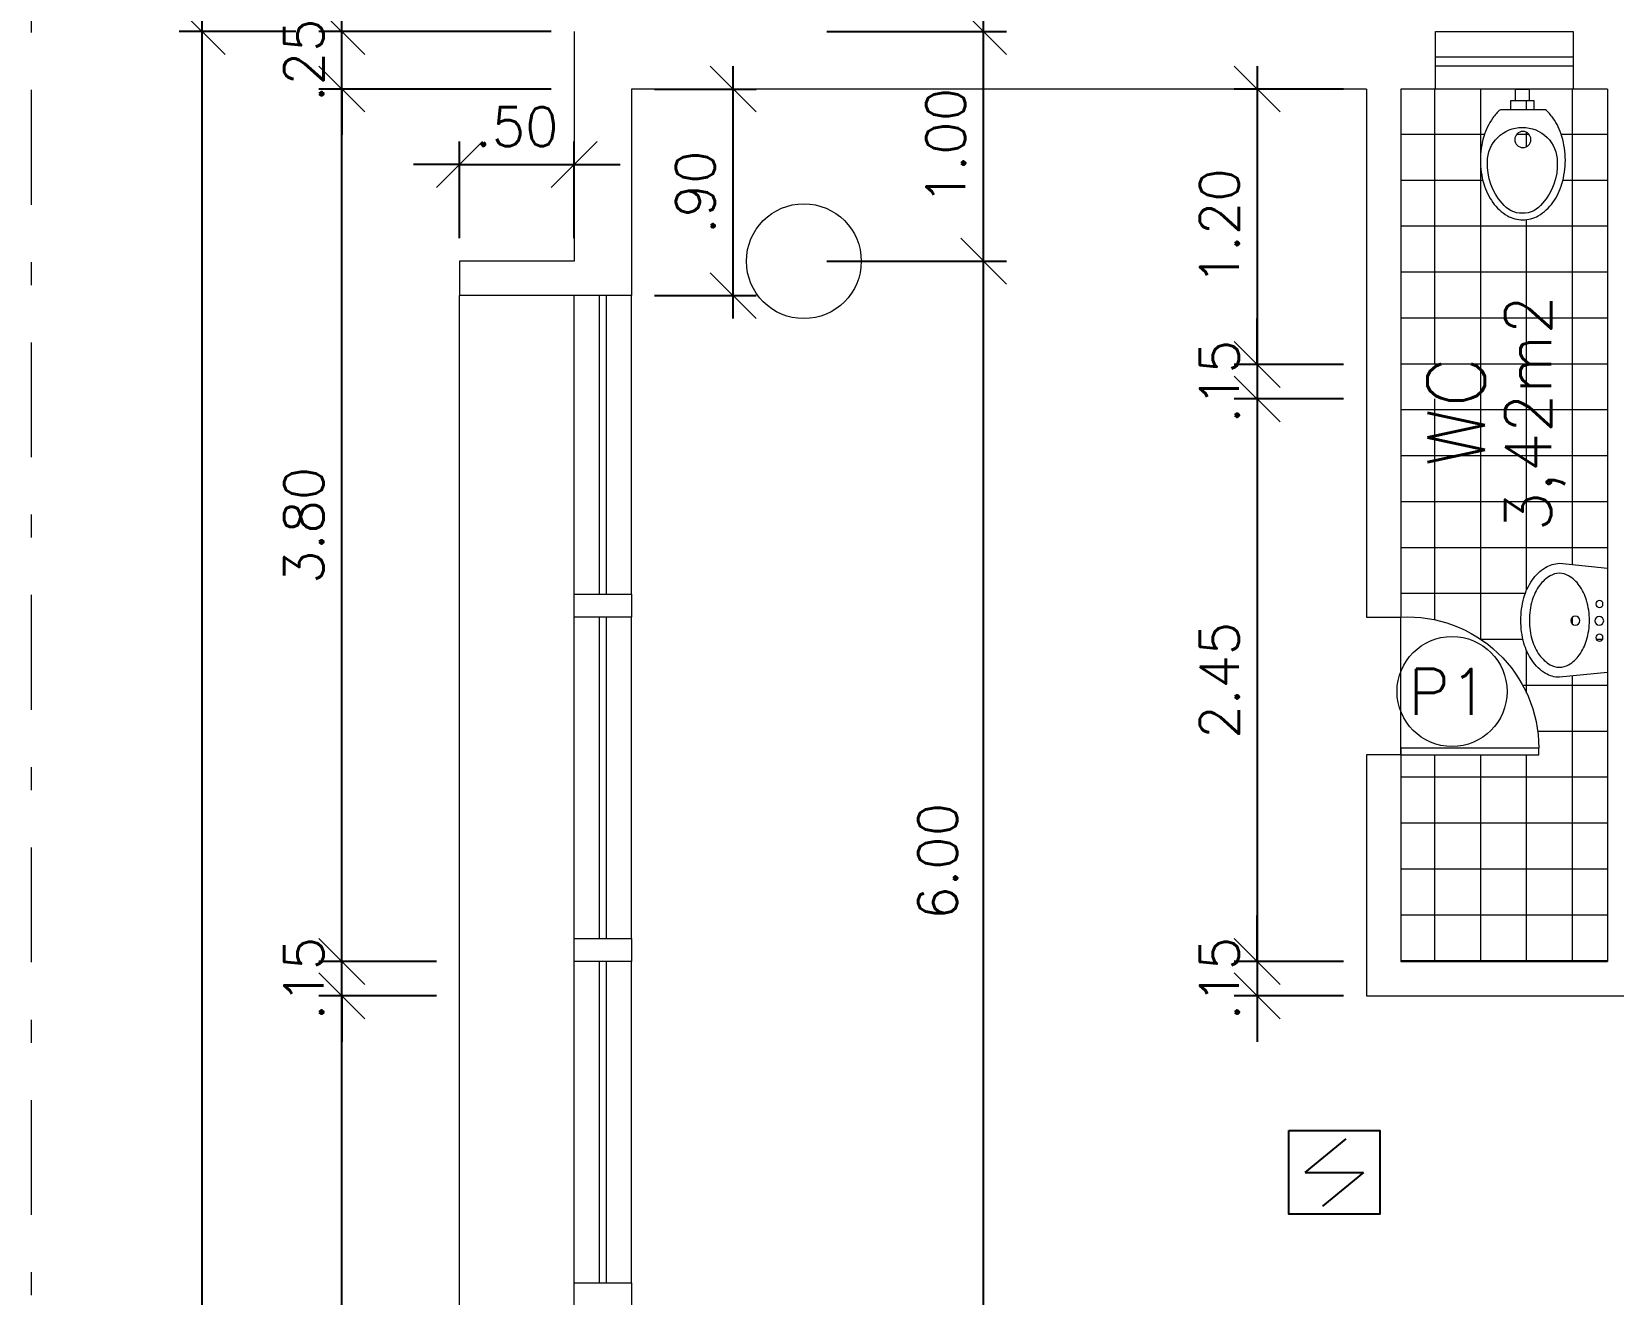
# Model space of a CAD drawing. Header units: millimetres. Extents: x 521 to 1055, y 261 to 520.
# Drawn here: x 528.7 to 535.59, y 331.46 to 336.96 of the extents above; entities that cross this region are included whole.
import ezdxf
from ezdxf.enums import TextEntityAlignment as Align

# ---------------------------------------------------------------- set-up
doc = ezdxf.new("R2010")
doc.units = ezdxf.units.MM
doc.linetypes.add('CONTINU', pattern=[0])
doc.linetypes.add('DASHDOTX2', pattern=[2, 1, -0.5, 0, -0.5])
doc.layers.add('0.1', color=8, linetype='Continuous', lineweight=13)
doc.layers.add('ppci', color=8, linetype='Continuous')
doc.styles.add('ROMANS', font='romans')
doc.styles.get("Standard").update_dxf_attribs({"font": 'romans.shx'})
doc.dimstyles.new('Fares Eng - 50', dxfattribs={"dimscale": 2, "dimtxt": 0.085, "dimasz": 0.1, "dimexe": 0.05, "dimexo": 0.05, "dimgap": 0.04, "dimtad": 1, "dimzin": 4, "dimdsep": 46, "dimtxsty": 'ROMANS', "dimblk1": 'OBLIQUE', "dimblk2": 'OBLIQUE', "dimsah": 1, "dimcen": 0.05, "dimdle": 0.05, "dimclrd": 8, "dimclre": 8, "dimclrt": 8, "dimaunit": 1, "dimadec": 0, "dimazin": 0, "dimtfac": 1, "dimtix": 1, "dimtmove": 2, "dimatfit": 0, "dimldrblk": 'OPEN90', "dimfxl": 1, "dimtolj": 1, "dimtzin": 0, "dimarcsym": 0})

# ---------------------------------------------------------------- blocks, each defined once
blk = doc.blocks.new('_OBLIQUE')
at = {"color": 0, "linetype": 'ByBlock'}
blk.add_line((-0.5, -0.5), (0.5, 0.5), dxfattribs=at)
blk = doc.blocks.new('*D1680')
at = {"layer": '0.1', "color": 8, "linetype": 'CONTINU', "lineweight": -2, "transparency": 16777216}
for p, q in [((530.5640388595018, 336.0644788319044), (530.5640388595018, 336.4858052801987)), ((531.0640388595018, 336.0644788319044), (531.0640388595018, 336.4858052801987)), ((530.5640388595018, 336.3858052801987), (530.3640388595018, 336.3858052801987)), ((530.5640388595018, 336.3858052801987), (531.0640388595018, 336.3858052801987)), ((531.0640388595018, 336.3858052801987), (531.2640388595019, 336.3858052801987))]:
    blk.add_line(p, q, dxfattribs=at)
at = {"layer": 'DEFPOINTS', "color": 0, "linetype": 'CONTINU', "lineweight": -2, "transparency": 16777216}
for p in [(531.0640388595018, 336.3858052801987), (530.5640388595018, 335.9644788319043), (531.0640388595018, 335.9644788319043)]:
    blk.add_point(p, dxfattribs=at)
at = {"layer": '0.1', "color": 8, "linetype": 'CONTINU', "lineweight": -2, "transparency": 16777216, "xscale": 0.2, "yscale": 0.2, "zscale": 0.2}
blk.add_blockref('_OBLIQUE', (530.5640388595018, 336.3858052801987), dxfattribs=at)
at = {"layer": '0.1', "color": 8, "linetype": 'CONTINU', "lineweight": -2, "transparency": 16777216, "xscale": 0.2, "yscale": 0.2, "zscale": 0.2, "rotation": 180}
blk.add_blockref('_OBLIQUE', (531.0640388595018, 336.3858052801987), dxfattribs=at)
at = {"layer": '0.1', "color": 8, "linetype": 'CONTINU', "transparency": 16777216, "insert": (530.8140388595018, 336.5508052801987), "char_height": 0.17, "attachment_point": 5, "style": 'ROMANS'}
blk.add_mtext('\\A1;.50', dxfattribs=at)
blk = doc.blocks.new('_Open90')
at = {"color": 0, "linetype": 'ByBlock', "lineweight": -2}
for p, q in [((-0.5, 0.5), (0, 0)), ((0, 0), (-1, 0)), ((0, 0), (-0.5, -0.5))]:
    blk.add_line(p, q, dxfattribs=at)
blk = doc.blocks.new('*D1541')
at = {"layer": '0.1', "color": 8, "linetype": 'CONTINU', "lineweight": -2, "transparency": 16777216}
for p, q in [((530.0516837792848, 332.9144788319043), (530.0516837792848, 333.1144788319043)), ((530.4640388595019, 332.9144788319043), (529.9516837792847, 332.9144788319043)), ((530.0516837792848, 332.7644788319043), (530.0516837792848, 332.9144788319043)), ((530.4640388595019, 332.7644788319043), (529.9516837792847, 332.7644788319043)), ((530.0516837792848, 332.7644788319043), (530.0516837792848, 332.5644788319043))]:
    blk.add_line(p, q, dxfattribs=at)
at = {"layer": 'DEFPOINTS', "color": 0, "linetype": 'CONTINU', "lineweight": -2, "transparency": 16777216}
for p in [(530.0516837792848, 332.9144788319043), (530.5640388595019, 332.9144788319043), (530.5640388595019, 332.7644788319043)]:
    blk.add_point(p, dxfattribs=at)
at = {"layer": '0.1', "color": 8, "linetype": 'CONTINU', "lineweight": -2, "transparency": 16777216, "xscale": 0.2, "yscale": 0.2, "zscale": 0.2}
for p, rotation in [((530.0516837792848, 332.9144788319043), 270), ((530.0516837792848, 332.7644788319043), 90)]:
    blk.add_blockref('_OBLIQUE', p, dxfattribs=dict(at, rotation=rotation))
at = {"layer": '0.1', "color": 8, "linetype": 'CONTINU', "transparency": 16777216, "insert": (529.8866837792847, 332.8394788319044), "char_height": 0.17, "attachment_point": 5, "rotation": 90, "style": 'ROMANS'}
blk.add_mtext('\\A1;.15', dxfattribs=at)
blk = doc.blocks.new('*D1542')
at = {"layer": '0.1', "color": 8, "linetype": 'CONTINU', "lineweight": -2, "transparency": 16777216}
for p, q in [((530.0516837792848, 332.8144788319044), (530.0516837792848, 336.8144788319044)), ((530.4640388595019, 336.7144788319043), (529.9516837792847, 336.7144788319043)), ((530.4640388595019, 332.9144788319044), (529.9516837792847, 332.9144788319044))]:
    blk.add_line(p, q, dxfattribs=at)
at = {"layer": 'DEFPOINTS', "color": 0, "linetype": 'CONTINU', "lineweight": -2, "transparency": 16777216}
for p in [(530.0516837792848, 336.7144788319043), (530.5640388595019, 336.7144788319043), (530.5640388595019, 332.9144788319044)]:
    blk.add_point(p, dxfattribs=at)
at = {"layer": '0.1', "color": 8, "linetype": 'CONTINU', "lineweight": -2, "transparency": 16777216, "xscale": 0.2, "yscale": 0.2, "zscale": 0.2}
for p, rotation in [((530.0516837792848, 336.7144788319043), 90), ((530.0516837792848, 332.9144788319044), 270)]:
    blk.add_blockref('_OBLIQUE', p, dxfattribs=dict(at, rotation=rotation))
at = {"layer": '0.1', "color": 8, "linetype": 'CONTINU', "transparency": 16777216, "insert": (529.8866837792847, 334.8144788319044), "char_height": 0.17, "attachment_point": 5, "rotation": 90, "style": 'ROMANS'}
blk.add_mtext('\\A1;3.80', dxfattribs=at)
blk = doc.blocks.new('*D1543')
at = {"layer": '0.1', "color": 8, "linetype": 'CONTINU', "lineweight": -2, "transparency": 16777216}
for p, q in [((530.0516837792848, 336.9644788319043), (530.0516837792848, 337.1644788319043)), ((530.9640388595018, 336.9644788319043), (529.9516837792847, 336.9644788319043)), ((530.0516837792848, 336.7144788319043), (530.0516837792848, 336.9644788319043)), ((530.9640388595018, 336.7144788319043), (529.9516837792847, 336.7144788319043)), ((530.0516837792848, 336.7144788319043), (530.0516837792848, 336.5144788319043))]:
    blk.add_line(p, q, dxfattribs=at)
at = {"layer": 'DEFPOINTS', "color": 0, "linetype": 'CONTINU', "lineweight": -2, "transparency": 16777216}
for p in [(530.0516837792848, 336.9644788319043), (531.0640388595018, 336.9644788319043), (531.0640388595018, 336.7144788319043)]:
    blk.add_point(p, dxfattribs=at)
at = {"layer": '0.1', "color": 8, "linetype": 'CONTINU', "lineweight": -2, "transparency": 16777216, "xscale": 0.2, "yscale": 0.2, "zscale": 0.2}
for p, rotation in [((530.0516837792848, 336.9644788319043), 270), ((530.0516837792848, 336.7144788319043), 90)]:
    blk.add_blockref('_OBLIQUE', p, dxfattribs=dict(at, rotation=rotation))
at = {"layer": '0.1', "color": 8, "linetype": 'CONTINU', "transparency": 16777216, "insert": (529.8866837792847, 336.8394788319044), "char_height": 0.17, "attachment_point": 5, "rotation": 90, "style": 'ROMANS'}
blk.add_mtext('\\A1;.25', dxfattribs=at)
blk = doc.blocks.new('*D1544')
at = {"layer": '0.1', "color": 8, "linetype": 'CONTINU', "lineweight": -2, "transparency": 16777216}
for p, q in [((529.443981681076, 286.8644788319042), (529.443981681076, 337.0644788319044)), ((529.8516837792846, 336.9644788319043), (529.343981681076, 336.9644788319043)), ((529.8516837792847, 286.9644788319042), (529.343981681076, 286.9644788319042))]:
    blk.add_line(p, q, dxfattribs=at)
at = {"layer": 'DEFPOINTS', "color": 0, "linetype": 'CONTINU', "lineweight": -2, "transparency": 16777216}
for p in [(529.443981681076, 336.9644788319043), (529.9516837792846, 336.9644788319043), (529.9516837792847, 286.9644788319042)]:
    blk.add_point(p, dxfattribs=at)
at = {"layer": '0.1', "color": 8, "linetype": 'CONTINU', "lineweight": -2, "transparency": 16777216, "xscale": 0.2, "yscale": 0.2, "zscale": 0.2}
for p, rotation in [((529.443981681076, 336.9644788319043), 90), ((529.443981681076, 286.9644788319042), 270)]:
    blk.add_blockref('_OBLIQUE', p, dxfattribs=dict(at, rotation=rotation))
at = {"layer": '0.1', "color": 8, "linetype": 'CONTINU', "transparency": 16777216, "insert": (529.278981681076, 311.9644788319043), "char_height": 0.17, "attachment_point": 5, "rotation": 90, "style": 'ROMANS'}
blk.add_mtext('\\A1;50.00', dxfattribs=at)
blk = doc.blocks.new('*D1683')
at = {"layer": '0.1', "color": 8, "linetype": 'CONTINU', "lineweight": -2, "transparency": 16777216}
for p, q in [((532.8469208624215, 335.8644788319044), (532.8469208624215, 337.0644788319044)), ((532.1640388595018, 336.9644788319043), (532.9469208624215, 336.9644788319043)), ((532.1640388595018, 335.9644788319044), (532.9469208624215, 335.9644788319044))]:
    blk.add_line(p, q, dxfattribs=at)
at = {"layer": 'DEFPOINTS', "color": 0, "linetype": 'CONTINU', "lineweight": -2, "transparency": 16777216}
for p in [(532.0640388595018, 336.9644788319043), (532.8469208624215, 336.9644788319043), (532.0640388595018, 335.9644788319044)]:
    blk.add_point(p, dxfattribs=at)
at = {"layer": '0.1', "color": 8, "linetype": 'CONTINU', "lineweight": -2, "transparency": 16777216, "xscale": 0.2, "yscale": 0.2, "zscale": 0.2}
for p, rotation in [((532.8469208624215, 336.9644788319043), 90), ((532.8469208624215, 335.9644788319044), 270)]:
    blk.add_blockref('_OBLIQUE', p, dxfattribs=dict(at, rotation=rotation))
at = {"layer": '0.1', "color": 8, "linetype": 'CONTINU', "transparency": 16777216, "insert": (532.6819208624214, 336.4644788319044), "char_height": 0.17, "attachment_point": 5, "rotation": 90, "style": 'ROMANS'}
blk.add_mtext('\\A1;1.00', dxfattribs=at)
blk = doc.blocks.new('*D1545')
at = {"layer": '0.1', "color": 8, "linetype": 'CONTINU', "lineweight": -2, "transparency": 16777216}
for p, q in [((534.0385249473638, 336.8144788319042), (534.0385249473638, 335.4144788319043)), ((534.4140388595019, 336.7144788319042), (533.9385249473638, 336.7144788319042)), ((534.4140388595019, 335.5144788319043), (533.9385249473638, 335.5144788319043))]:
    blk.add_line(p, q, dxfattribs=at)
at = {"layer": 'DEFPOINTS', "color": 0, "linetype": 'CONTINU', "lineweight": -2, "transparency": 16777216}
for p in [(534.514038859502, 336.7144788319042), (534.0385249473638, 335.5144788319043), (534.514038859502, 335.5144788319043)]:
    blk.add_point(p, dxfattribs=at)
at = {"layer": '0.1', "color": 8, "linetype": 'CONTINU', "lineweight": -2, "transparency": 16777216, "xscale": 0.2, "yscale": 0.2, "zscale": 0.2}
for p, rotation in [((534.0385249473638, 336.7144788319042), 90), ((534.0385249473638, 335.5144788319043), 270)]:
    blk.add_blockref('_OBLIQUE', p, dxfattribs=dict(at, rotation=rotation))
at = {"layer": '0.1', "color": 8, "linetype": 'CONTINU', "transparency": 16777216, "insert": (533.8735249473638, 336.1144788319044), "char_height": 0.17, "attachment_point": 5, "rotation": 90, "style": 'ROMANS'}
blk.add_mtext('\\A1;1.20', dxfattribs=at)
blk = doc.blocks.new('*D1546')
at = {"layer": '0.1', "color": 8, "linetype": 'CONTINU', "lineweight": -2, "transparency": 16777216}
for p, q in [((534.0385249473638, 335.5144788319043), (534.0385249473638, 335.7144788319043)), ((534.4140388595019, 335.5144788319043), (533.9385249473638, 335.5144788319043)), ((534.0385249473638, 335.5144788319043), (534.0385249473638, 335.3644788319043)), ((534.4140388595019, 335.3644788319043), (533.9385249473638, 335.3644788319043)), ((534.0385249473638, 335.3644788319043), (534.0385249473638, 335.1644788319043))]:
    blk.add_line(p, q, dxfattribs=at)
at = {"layer": 'DEFPOINTS', "color": 0, "linetype": 'CONTINU', "lineweight": -2, "transparency": 16777216}
for p in [(534.514038859502, 335.5144788319043), (534.0385249473638, 335.3644788319043), (534.514038859502, 335.3644788319043)]:
    blk.add_point(p, dxfattribs=at)
at = {"layer": '0.1', "color": 8, "linetype": 'CONTINU', "lineweight": -2, "transparency": 16777216, "xscale": 0.2, "yscale": 0.2, "zscale": 0.2}
for p, rotation in [((534.0385249473638, 335.5144788319043), 270), ((534.0385249473638, 335.3644788319043), 90)]:
    blk.add_blockref('_OBLIQUE', p, dxfattribs=dict(at, rotation=rotation))
at = {"layer": '0.1', "color": 8, "linetype": 'CONTINU', "transparency": 16777216, "insert": (533.8735249473638, 335.4394788319044), "char_height": 0.17, "attachment_point": 5, "rotation": 90, "style": 'ROMANS'}
blk.add_mtext('\\A1;.15', dxfattribs=at)
blk = doc.blocks.new('*D1547')
at = {"layer": '0.1', "color": 8, "linetype": 'CONTINU', "lineweight": -2, "transparency": 16777216}
for p, q in [((534.0385249473638, 335.4644788319043), (534.0385249473638, 332.8144788319042)), ((534.4140388595019, 335.3644788319043), (533.9385249473638, 335.3644788319043)), ((534.4140388595019, 332.9144788319042), (533.9385249473638, 332.9144788319042))]:
    blk.add_line(p, q, dxfattribs=at)
at = {"layer": 'DEFPOINTS', "color": 0, "linetype": 'CONTINU', "lineweight": -2, "transparency": 16777216}
for p in [(534.514038859502, 335.3644788319043), (534.0385249473638, 332.9144788319042), (534.514038859502, 332.9144788319042)]:
    blk.add_point(p, dxfattribs=at)
at = {"layer": '0.1', "color": 8, "linetype": 'CONTINU', "lineweight": -2, "transparency": 16777216, "xscale": 0.2, "yscale": 0.2, "zscale": 0.2}
for p, rotation in [((534.0385249473638, 335.3644788319043), 90), ((534.0385249473638, 332.9144788319042), 270)]:
    blk.add_blockref('_OBLIQUE', p, dxfattribs=dict(at, rotation=rotation))
at = {"layer": '0.1', "color": 8, "linetype": 'CONTINU', "transparency": 16777216, "insert": (533.8735249473638, 334.1394788319043), "char_height": 0.17, "attachment_point": 5, "rotation": 90, "style": 'ROMANS'}
blk.add_mtext('\\A1;2.45', dxfattribs=at)
blk = doc.blocks.new('*D1689')
at = {"layer": '0.1', "color": 8, "linetype": 'CONTINU', "lineweight": -2, "transparency": 16777216}
for p, q in [((531.7559326074136, 335.7144788319043), (531.7559326074136, 336.8144788319044)), ((531.4140388595018, 336.7144788319043), (531.8559326074136, 336.7144788319043)), ((531.4140388595017, 335.8144788319043), (531.8559326074136, 335.8144788319043))]:
    blk.add_line(p, q, dxfattribs=at)
at = {"layer": 'DEFPOINTS', "color": 0, "linetype": 'CONTINU', "lineweight": -2, "transparency": 16777216}
for p in [(531.3140388595018, 336.7144788319043), (531.7559326074136, 336.7144788319043), (531.3140388595017, 335.8144788319043)]:
    blk.add_point(p, dxfattribs=at)
at = {"layer": '0.1', "color": 8, "linetype": 'CONTINU', "lineweight": -2, "transparency": 16777216, "xscale": 0.2, "yscale": 0.2, "zscale": 0.2}
for p, rotation in [((531.7559326074136, 336.7144788319043), 90), ((531.7559326074136, 335.8144788319043), 270)]:
    blk.add_blockref('_OBLIQUE', p, dxfattribs=dict(at, rotation=rotation))
at = {"layer": '0.1', "color": 8, "linetype": 'CONTINU', "transparency": 16777216, "insert": (531.5909326074135, 336.2644788319043), "char_height": 0.17, "attachment_point": 5, "rotation": 90, "style": 'ROMANS'}
blk.add_mtext('\\A1;.90', dxfattribs=at)
blk = doc.blocks.new('*D1571')
at = {"layer": '0.1', "color": 8, "linetype": 'CONTINU', "lineweight": -2, "transparency": 16777216}
for p, q in [((532.8469208624215, 329.8644788319044), (532.8469208624215, 336.0644788319044)), ((532.1640388595018, 335.9644788319044), (532.9469208624215, 335.9644788319044)), ((532.1640388595018, 329.9644788319044), (532.9469208624215, 329.9644788319044))]:
    blk.add_line(p, q, dxfattribs=at)
at = {"layer": 'DEFPOINTS', "color": 0, "linetype": 'CONTINU', "lineweight": -2, "transparency": 16777216}
for p in [(532.0640388595018, 335.9644788319044), (532.8469208624215, 335.9644788319044), (532.0640388595018, 329.9644788319044)]:
    blk.add_point(p, dxfattribs=at)
at = {"layer": '0.1', "color": 8, "linetype": 'CONTINU', "lineweight": -2, "transparency": 16777216, "xscale": 0.2, "yscale": 0.2, "zscale": 0.2}
for p, rotation in [((532.8469208624215, 335.9644788319044), 90), ((532.8469208624215, 329.9644788319044), 270)]:
    blk.add_blockref('_OBLIQUE', p, dxfattribs=dict(at, rotation=rotation))
at = {"layer": '0.1', "color": 8, "linetype": 'CONTINU', "transparency": 16777216, "insert": (532.6469208624213, 333.3501935865147), "char_height": 0.17, "attachment_point": 5, "rotation": 90, "style": 'ROMANS'}
blk.add_mtext('\\A1;6.00', dxfattribs=at)
blk = doc.blocks.new('Cuba-emp')
blk.add_lwpolyline([(0.2100034834991149, 0.2482008336621746), (-7.105427357601002e-15, 0.227407372452717), (7.105427357601002e-15, -0.227407372452717), (0.2100034834991291, -0.2482008336621604, 0.1378156270121392), (0.2705880087187396, -0.2311785380375015, 0.1070411790707005), (0.3288221515426883, -0.1757097620058969, 0.0807505460992588), (0.3644727820534435, -0.09904874869174485, 0.06864280771685904), (0.3780384553094791, -0.0007008336622078559, 0.06864280771690003), (0.3644727820534364, 0.09764708136732558, 0.08075054609930853), (0.3288221515426741, 0.1743080946814768, 0.10704117907071), (0.2705880087187253, 0.2297768707130761, 0.1157522192348251), (0.2100034834991149, 0.2482008336621746)], format="xyb")
blk.add_lwpolyline([(0.2100034834991149, 0.2045185337481215, -0.1318273881114975), (0.2501415417997279, 0.1937487812531433, -0.1066332451029667), (0.2967372728202164, 0.1514795764228545, -0.08348179435471227), (0.328253700616866, 0.08706086194230345, -0.0722322283218027), (0.3408968663839005, 1.243449787580175e-14, -0.07223222832186973), (0.3282537006168731, -0.08706086194227858, -0.08348179435460365), (0.2967372728202307, -0.1514795764226058, -0.106633245102999), (0.2501415417997421, -0.1937487812531256, -0.1318273881114998), (0.2100034834991291, -0.2045185337481072, -0.1318273881114848), (0.1698654251985161, -0.1937487812531282, -0.1066332451030064), (0.1232696941780276, -0.151479576422612, -0.08348179435461947), (0.09175326638137804, -0.08706086194228746, -0.07223222832185378), (0.07911010061422985, 3.552713678800501e-15, -0.07223222832187323), (0.09175326638137093, 0.08706086194229457, -0.08348179435457351), (0.1232696941780134, 0.15147957642262, -0.1066332451030294), (0.1698654251985019, 0.1937487812531398, -0.1318273881114961)], format="xyb", close=True)
for centre, radius in [((0.03578416458526235, 0.0710594457912066), 0.01546869292730512), ((0.03651954001270497, -0.002319139823612204), 0.0193358661591314), ((0.03651954001270497, -0.002319139823612204), 0.0193358661591314), ((0.1402810526510621, -0.001433449959218791), 0.01977531766275002), ((0.03578416458526945, -0.07569772543820363), 0.01546869292730512)]:
    blk.add_circle(centre, radius)
blk = doc.blocks.new('P60')
at = {"color": 252}
blk.add_lwpolyline([(-0.6000000000000227, 0.05960000000008298), (0, 0.05960000000008298), (0, 0.03000000000000114), (-0.6000000000000227, 0.03000000000000114)], close=True, dxfattribs=at)
at = {"color": 8}
blk.add_arc((-0.02886986666674457, 0.05960000000008306), 0.5711301333332781, 87.10253993610587, 180, dxfattribs=at)
blk = doc.blocks.new('Vaso')
for points in [[(0.02999999999997272, -0.04999999999995453), (0.02999999999997272, 0), (-0.02999999999997272, 0), (-0.02999999999997272, -0.04999999999995453)], [(0.04999999999995453, -0.09000000000014552), (0.04999999999995453, -0.04999999999995453), (-0.04999999999995453, -0.04999999999995453), (-0.04999999999995453, -0.09000000000014552)]]:
    blk.add_lwpolyline(points)
for points in [[(0.1828955200001019, -0.3100000000001728, -0.071776), (0.1680402599999979, -0.4129498500001318, -0.083144), (0.128710270000056, -0.4938477600001079, -0.106699), (0.06516211000007388, -0.5518467399999736, -0.132564), (-0.002104480000070907, -0.5700000000001637, -0.132564), (-0.06937106999998832, -0.5518467399999736, -0.106699), (-0.1329192299999704, -0.4938477600001079, -0.083144), (-0.1722492199999124, -0.4129498500001318, -0.071776), (-0.1871044800000163, -0.3100000000001728, -0.071776), (-0.1722492199999124, -0.2070501499999864, -0.083144), (-0.1329192299999704, -0.1261522400000104, -0.060171), (-0.09999999999990905, -0.09000000000014552), (0.09579103999999461, -0.09000000000014552, -0.060171), (0.128710270000056, -0.1261522400000104, -0.083144), (0.1680402599999979, -0.2070501499999864, -0.071776)], [(-0.08763701527800549, -0.4972033683313839, 0.2473999053505774), (0, -0.5413053001348089, 0.2473999053505774), (0.08763701527800549, -0.4972033683313839, 0.1978584598758542), (0.1521044799999345, -0.3175259839795217, 0.4183289460701766), (0, -0.1675407474929216, 0.4183289460701766), (-0.1521044799999345, -0.3175259839795217, 0.1978584598758542)]]:
    blk.add_lwpolyline(points, format="xyb", close=True)
blk.add_circle((-0.002104480000070907, -0.2200259839794398), 0.03525)
blk = doc.blocks.new('ÁREA')
for p in [(4.97462945148186e-05, 0.003761569252461072), (0, 0)]:
    blk.add_attdef('COMPARTIMENTO', text='', height=0.0025).set_placement(p, align=Align.CENTER)
at = {"color": 1}
for p in [(-4.97462945148186e-05, -0.003761569252461072), (-9.94925890296372e-05, -0.007523138504922144)]:
    blk.add_attdef('ÁREA', text='', height=0.002, dxfattribs=at).set_placement(p, align=Align.CENTER)
blk = doc.blocks.new('*D1710')
at = {"layer": '0.1', "color": 8, "linetype": 'CONTINU', "lineweight": -2, "transparency": 16777216}
for p, q in [((534.0385249473638, 332.9144788319042), (534.0385249473638, 333.1144788319042)), ((534.4140388595019, 332.9144788319042), (533.9385249473638, 332.9144788319042)), ((534.0385249473638, 332.9144788319042), (534.0385249473638, 332.7644788319042)), ((534.4140388595019, 332.7644788319042), (533.9385249473638, 332.7644788319042)), ((534.0385249473638, 332.7644788319042), (534.0385249473638, 332.5644788319042))]:
    blk.add_line(p, q, dxfattribs=at)
at = {"layer": 'DEFPOINTS', "color": 0, "linetype": 'CONTINU', "lineweight": -2, "transparency": 16777216}
for p in [(534.514038859502, 332.9144788319042), (534.0385249473638, 332.7644788319042), (534.514038859502, 332.7644788319042)]:
    blk.add_point(p, dxfattribs=at)
at = {"layer": '0.1', "color": 8, "linetype": 'CONTINU', "lineweight": -2, "transparency": 16777216, "xscale": 0.2, "yscale": 0.2, "zscale": 0.2}
for p, rotation in [((534.0385249473638, 332.9144788319042), 270), ((534.0385249473638, 332.7644788319042), 90)]:
    blk.add_blockref('_OBLIQUE', p, dxfattribs=dict(at, rotation=rotation))
at = {"layer": '0.1', "color": 8, "linetype": 'CONTINU', "transparency": 16777216, "insert": (533.8735249473638, 332.8394788319043), "char_height": 0.17, "attachment_point": 5, "rotation": 90, "style": 'ROMANS'}
blk.add_mtext('\\A1;.15', dxfattribs=at)
blk = doc.blocks.new('*D3256')
at = {"layer": '0.1', "color": 8, "linetype": 'CONTINU', "lineweight": -2, "transparency": 16777216}
for p, q in [((530.0516837792848, 296.7644788319044), (530.0516837792848, 332.8644788319043)), ((530.4640388595019, 332.7644788319043), (529.9516837792847, 332.7644788319043)), ((530.4640388595019, 296.8644788319044), (529.9516837792847, 296.8644788319044))]:
    blk.add_line(p, q, dxfattribs=at)
at = {"layer": 'DEFPOINTS', "color": 0, "linetype": 'CONTINU', "lineweight": -2, "transparency": 16777216}
for p in [(530.0516837792848, 332.7644788319043), (530.5640388595019, 332.7644788319043), (530.5640388595019, 296.8644788319044)]:
    blk.add_point(p, dxfattribs=at)
at = {"layer": '0.1', "color": 8, "linetype": 'CONTINU', "lineweight": -2, "transparency": 16777216, "xscale": 0.2, "yscale": 0.2, "zscale": 0.2}
for p, rotation in [((530.0516837792848, 332.7644788319043), 90), ((530.0516837792848, 296.8644788319044), 270)]:
    blk.add_blockref('_OBLIQUE', p, dxfattribs=dict(at, rotation=rotation))
at = {"layer": '0.1', "color": 8, "linetype": 'CONTINU', "lineweight": -2, "transparency": 16777216, "insert": (529.8866837792847, 314.8144788319044), "char_height": 0.17, "attachment_point": 5, "rotation": 90, "style": 'ROMANS'}
blk.add_mtext('\\A1;35.90', dxfattribs=at)

msp = doc.modelspace()

# ---------------------------------------------------------------- hatches: boundary and pattern name
at = {"layer": '0.1', "linetype": 'CONTINU'}
h = msp.add_hatch(dxfattribs=at)
h.set_pattern_fill('_USER', color=8, scale=0.2, style=0, double=1, pattern_type=0)
h.set_pattern_definition([(0, (-135.1886329213025, -87.28200950756616), (0, 0.2), []), (90, (-135.1886329213025, -87.28200950756616), (-0.2, 1.224606353822377e-17), [])])
h.paths.add_polyline_path([(535.564038859502, 335.3644788318814), (535.4640388595018, 335.3644788318813), (535.4640388595018, 335.5144788318814), (535.5640388595021, 335.5144788318816), (535.564038859502, 336.7144788318814), (535.4140388595018, 336.7144788318814), (535.2227907783426, 336.7144788318814), (535.2227907783425, 336.6644788318814), (535.1627907783427, 336.6644788318815), (535.1627907783427, 336.7144788318814), (534.8140388595017, 336.7144788318814), (534.6640388595018, 336.7144788318814), (534.6640388595018, 335.5144788318815), (534.8640388595018, 335.5144788318815), (534.8640388595018, 335.3644788318815), (534.6640388595018, 335.3644788318815), (534.6640388595018, 334.4144788318816, -0.4291040067102474), (535.2640388595017, 333.8440788318816), (535.2640388595017, 333.8144788318816), (534.6640388595019, 333.8144788318814), (534.6640388595018, 332.9144788318815), (535.564038859502, 332.9144788318816)])
h.paths.add_polyline_path([(535.4435331245136, 334.3991092553231, -1), (535.4039824891881, 334.3991092553231, -1)], flags=16)
h.paths.add_polyline_path([(535.543723387844, 334.4716021510735, -1), (535.5127860019893, 334.4716021510735, -1)], flags=16)
h.paths.add_polyline_path([(535.5468551856484, 334.3982235654587, -1), (535.50818345333, 334.3982235654587, -1)], flags=16)
h.paths.add_polyline_path([(535.543723387844, 334.3248449798441, -1), (535.5127860019893, 334.3248449798441, -1)], flags=16)
h.paths.add_polyline_path([(535.0247496010496, 336.3015320942697), (535.0247496248235, 336.3015320136033, 2.184166950128146e-06), (535.0247505242511, 336.3015289618343), (535.0247505444494, 336.3015288933025, -2.290948924946051e-06)], flags=0)
h.paths.add_polyline_path([(535.1596452583427, 336.494452847902, -1), (535.2301452583428, 336.494452847902, -1)], flags=0)
edge = h.paths.add_edge_path(flags=16)
edge.add_arc((535.3740558964593, 336.4044790822817), 0.3641606381167727, 180.000039397141, 196.4217251346327)
edge.add_arc((535.2859803551738, 336.3785211673701), 0.2723395385858779, 196.4218097910387, 215.4332831307361)
edge.add_arc((535.2302013965821, 336.338832316541), 0.2038815434230515, 215.43327815541, 239.7947176376247)
edge.add_arc((535.194895244014, 336.2781829999244), 0.1337041680431426, 239.7946885127021, 270.0000061402482)
edge.add_arc((535.1948952726714, 336.278182999924), 0.1337041680427554, 269.9999938598004, 300.2053114873416)
edge.add_arc((535.1595891201032, 336.338832316541), 0.2038815434230601, 300.2052823623753, 324.56672184459)
edge.add_arc((535.1038101615114, 336.3785211673701), 0.2723395385858707, 324.5667168692639, 343.5781902089612)
edge.add_arc((535.015734620226, 336.4044790822817), 0.3641606381167788, 343.5782748653673, 359.9999606028591)
edge.add_arc((535.0157346202252, 336.4044785814809), 0.3641606381175685, 3.939712306625471e-05, 16.4217251346145)
edge.add_arc((535.1038101615114, 336.4304364963926), 0.2723395385858779, 16.4218097910387, 35.43328313073609)
edge.add_arc((535.1595879769179, 336.4701242542071), 0.2038831085606229, 35.43334217570973, 49.20691296007305)
edge.add_line((535.2927907783426, 336.6244788318813), (535.0969997383427, 336.6244788318813))
edge.add_arc((535.2302025397673, 336.4701242542071), 0.2038831085606259, 130.7930870399269, 144.5666578242903)
edge.add_arc((535.2859803551738, 336.4304364963926), 0.2723395385858707, 144.5667168692639, 163.5781902089613)
edge.add_arc((535.37405589646, 336.4044785814809), 0.3641606381175744, 163.5782748653855, 179.9999606028769)
h.paths.add_polyline_path([(535.0920938224446, 335.0083986754547), (535.0920938224446, 335.6095891516451), (534.7170938224446, 335.6095891516451), (534.7170938224446, 335.0083986754547)], flags=24)
h.paths.add_polyline_path([(535.4151677301868, 334.6999801218999), (535.4151677301868, 335.9047420266618), (535.0580248730438, 335.9047420266618), (535.0580248730438, 334.6999801218999)], flags=24)
edge = h.paths.add_edge_path()
edge.add_line((535.3540353760028, 334.6487435389445), (535.5640388595019, 334.627950077735))
edge.add_line((535.5640388595019, 334.627950077735), (535.5640388595019, 334.1731353328296))
edge.add_line((535.5640388595019, 334.1731353328296), (535.3540353760028, 334.1523418716201))
edge.add_arc((535.3540353760028, 334.268667052775), 0.1163251811548207, 238.61270283613499, 270, ccw=False)
edge.add_arc((535.3923995050764, 334.3315489306812), 0.1899861407506768, 214.1737272449669, 238.6127028361566, ccw=False)
edge.add_arc((535.4531827814418, 334.3728164706034), 0.2634546138323506, 195.7071338177316, 214.1737272450711, ccw=False)
edge.add_arc((535.5492827749015, 334.3998418716195), 0.3632823707090412, 179.9999999999104, 195.7071338175115, ccw=False)
edge.add_arc((535.5492827749013, 334.3998418716207), 0.3632823707088164, 164.2928661824788, 180.0000000000896, ccw=False)
edge.add_arc((535.4531827814417, 334.4268672726368), 0.2634546138322209, 145.8262727549253, 164.2928661822736, ccw=False)
edge.add_arc((535.3923995050764, 334.4681348125591), 0.189986140750635, 121.38729716385231, 145.8262727550473, ccw=False)
edge.add_arc((535.3540353760028, 334.5310166904652), 0.1163251811548238, 90, 121.38729716386499, ccw=False)
h.paths.add_polyline_path([(535.4151677301868, 334.6999801218999), (535.4151677301868, 335.9047420266618), (535.0580248730438, 335.9047420266618), (535.0580248730438, 334.6999801218999)], flags=8)

# ---------------------------------------------------------------- linework, layer by layer
at = {"layer": '0.1', "color": 8, "linetype": 'DASHDOTX2', "ltscale": 0.5}
msp.add_line((528.7013186470065, 277.9107440472911), (528.7013186470065, 340.9222189602986), dxfattribs=at)
at = {"layer": '0.1', "color": 7}
for p, q in [((531.0640388595018, 336.9644788319043), (531.0640388595018, 335.9644788319043)), ((534.8140388595019, 336.7144788319042), (534.8140388595019, 336.9644788319041)), ((535.4140388595018, 336.9644788319042), (535.4140388595018, 336.7144788319043)), ((531.3140388595018, 336.7144788319043), (531.3140388595017, 335.8144788319043)), ((534.5140388595021, 336.7144788319042), (531.3140388595018, 336.7144788319043)), ((534.514038859502, 336.7144788318814), (534.514038859502, 334.4144788318816)), ((534.8140388595019, 336.7144788319043), (534.6640388595019, 336.7144788319043)), ((534.6640388595018, 336.7144788318815), (534.6640388595018, 334.4144788318815)), ((535.5640388595018, 336.7144788319043), (535.4140388595018, 336.7144788319042)), ((535.564038859502, 336.7144788319043), (535.564038859502, 332.9144788319043)), ((530.5640388595018, 335.9644788319043), (530.5640388595018, 335.8144788319044)), ((531.0640388595018, 335.9644788319043), (530.5640388595018, 335.9644788319043)), ((531.3140388595017, 335.8144788319044), (530.5640388595018, 335.8144788319044)), ((534.5140388595021, 334.4144788318816), (534.6640388595018, 334.4144788318816)), ((534.6640388595018, 333.8144788318816), (534.5140388595017, 333.8144788318816)), ((534.5140388595019, 333.8144788318815), (534.514038859502, 332.7644788319042)), ((534.6640388595019, 333.8144788318816), (534.6640388595018, 332.9144788318815)), ((534.6640388595018, 332.9144788318815), (535.564038859502, 332.9144788318815)), ((534.514038859502, 332.7644788319042), (537.6640388595019, 332.7644788319043))]:
    msp.add_line(p, q, dxfattribs=at)
at = {"layer": '0.1', "color": 8, "linetype": 'CONTINU'}
for p, q in [((534.8140388595017, 336.9644788319041), (535.4140388595016, 336.9644788319041)), ((534.8140388595017, 336.8544788319041), (535.4140388595016, 336.8544788319041)), ((535.4140388595016, 336.8144788319042), (534.8140388595017, 336.8144788319042)), ((535.4140388595016, 336.7144788319042), (534.8140388595017, 336.7144788319042)), ((530.5640388595019, 288.1144788319042), (530.5640388595019, 335.8144788319044)), ((531.0640388595019, 334.5144788319044), (531.0640388595019, 335.8144788319044)), ((531.1740388595019, 334.5144788319044), (531.1740388595019, 335.8144788319044)), ((531.2040388595019, 334.5144788319044), (531.2040388595019, 335.8144788319044)), ((531.3140388595019, 334.5144788319044), (531.3140388595019, 335.8144788319044)), ((531.0640388595019, 333.0144788319044), (531.0640388595019, 334.4144788319044)), ((531.1740388595019, 333.0144788319044), (531.1740388595019, 334.4144788319044)), ((531.2040388595019, 333.0144788319044), (531.2040388595019, 334.4144788319044)), ((531.3140388595019, 333.0144788319044), (531.3140388595019, 334.4144788319044)), ((534.6640388595019, 333.8144788318816), (534.6640388595019, 334.4144788318816)), ((531.0640388595019, 331.5144788319044), (531.0640388595019, 332.9144788319044)), ((531.1740388595019, 331.5144788319044), (531.1740388595019, 332.9144788319044)), ((531.2040388595019, 331.5144788319044), (531.2040388595019, 332.9144788319044)), ((531.3140388595019, 331.5144788319044), (531.314038859502, 332.9144788319044))]:
    msp.add_line(p, q, dxfattribs=at)
for points in [[(531.0640388595019, 334.5144788319044), (531.3140388595019, 334.5144788319044), (531.3140388595019, 334.4144788319044), (531.0640388595019, 334.4144788319044)], [(531.0640388595019, 333.0144788319044), (531.3140388595019, 333.0144788319044), (531.3140388595019, 332.9144788319044), (531.0640388595019, 332.9144788319044)], [(531.0640388595019, 331.5144788319044), (531.3140388595019, 331.5144788319044), (531.3140388595019, 331.4144788319044), (531.0640388595019, 331.4144788319044)]]:
    msp.add_lwpolyline(points, close=True, dxfattribs=at)
at = {"layer": '0.1', "color": 7}
msp.add_circle((532.0640388595018, 335.9644788319044), 0.2500000000000001, dxfattribs=at)
at = {"layer": '0.1', "color": 8}
msp.add_circle((534.8866377216857, 334.0902931036163), 0.2396438343701963, dxfattribs=at)
at = {"layer": 'ppci', "color": 10, "linetype": 'Continuous'}
for p, q in [((534.2475855927863, 331.9953851337468), (534.4262152118224, 332.1416984435095)), ((534.2475855927863, 331.9953851337468), (534.5008948308587, 331.9953851337468)), ((534.5008948308587, 331.9953851337468), (534.3222652118226, 331.8490718239842))]:
    msp.add_line(p, q, dxfattribs=at)
msp.add_lwpolyline([(534.1763423695793, 332.177593430251), (534.5721380540663, 332.177593430251), (534.5721380540663, 331.8131768372427), (534.1763423695793, 331.8131768372427)], close=True, dxfattribs=at)

# ---------------------------------------------------------------- block references
at = {"layer": '0.1', "color": 8, "xscale": -1}
for name, p in [('Vaso', (535.1927907783427, 336.7144788318814)), ('Cuba-emp', (535.5640388595019, 334.4005427052823)), ('P60', (534.6640388595017, 333.7844788318815))]:
    msp.add_blockref(name, p, dxfattribs=at)
at = {"layer": '0.1', "color": 8}
ref = msp.add_blockref('ÁREA', (535.0295938224446, 335.3089939135499), dxfattribs=dict(at, xscale=133.3333333333333, yscale=133.3333333333333, zscale=133.3333333333333, rotation=90))
ref.add_attrib('COMPARTIMENTO', 'WC', dxfattribs={"layer": '0', "color": 3, "height": 0.25, "rotation": 90}).set_placement((535.0295938224446, 335.3089939135499), align=Align.CENTER)
ref.add_attrib('ÁREA', '3,42m2', dxfattribs={"layer": '0', "color": 1, "height": 0.2, "rotation": 90}).set_placement((535.3175486825677, 335.3023610742808), align=Align.CENTER)

# ---------------------------------------------------------------- texts
msp.add_text('P1', height=0.2, dxfattribs=at).set_placement((534.6960295142139, 333.988780763748))

# ---------------------------------------------------------------- dimensions: what is measured, and where the dimension line sits
at = {"layer": '0.1', "color": 8, "linetype": 'CONTINU'}
for base, p1, p2, picture, middle in [((530.0516837792848, 336.9644788319043), (531.0640388595018, 336.7144788319043), (531.0640388595018, 336.9644788319043), '*D1543', (529.8866837792847, 336.8394788319044)), ((529.443981681076, 336.9644788319043), (529.9516837792847, 286.9644788319042), (529.9516837792846, 336.9644788319043), '*D1544', (529.278981681076, 311.9644788319043)), ((532.8469208624215, 336.9644788319043), (532.0640388595018, 335.9644788319044), (532.0640388595018, 336.9644788319043), '*D1683', (532.6819208624214, 336.4644788319044)), ((530.0516837792848, 336.7144788319043), (530.5640388595019, 332.9144788319044), (530.5640388595019, 336.7144788319043), '*D1542', (529.8866837792847, 334.8144788319044)), ((531.7559326074136, 336.7144788319043), (531.3140388595017, 335.8144788319043), (531.3140388595018, 336.7144788319043), '*D1689', (531.5909326074135, 336.2644788319043)), ((534.0385249473638, 335.5144788319043), (534.514038859502, 336.7144788319042), (534.514038859502, 335.5144788319043), '*D1545', (533.8735249473638, 336.1144788319044)), ((534.0385249473638, 335.3644788319043), (534.514038859502, 335.5144788319043), (534.514038859502, 335.3644788319043), '*D1546', (533.8735249473638, 335.4394788319044)), ((534.0385249473638, 332.9144788319042), (534.514038859502, 335.3644788319043), (534.514038859502, 332.9144788319042), '*D1547', (533.8735249473638, 334.1394788319043)), ((530.0516837792848, 332.9144788319043), (530.5640388595019, 332.7644788319043), (530.5640388595019, 332.9144788319043), '*D1541', (529.8866837792847, 332.8394788319044)), ((534.0385249473638, 332.7644788319042), (534.514038859502, 332.9144788319042), (534.514038859502, 332.7644788319042), '*D1710', (533.8735249473638, 332.8394788319043))]:
    dim = msp.add_linear_dim(base=base, p1=p1, p2=p2, angle=90, dimstyle='Fares Eng - 50', dxfattribs=at)
    dim.commit()
    dim.dimension.update_dxf_attribs({"geometry": picture, "text_midpoint": middle})
dim = msp.add_linear_dim(base=(531.0640388595018, 336.3858052801987), p1=(530.5640388595018, 335.9644788319043), p2=(531.0640388595018, 335.9644788319043), dimstyle='Fares Eng - 50', dxfattribs=at)
dim.commit()
dim.dimension.update_dxf_attribs({"geometry": '*D1680', "text_midpoint": (530.8140388595018, 336.5508052801987)})
dim = msp.add_linear_dim(base=(532.8469208624215, 335.9644788319044), p1=(532.0640388595018, 329.9644788319044), p2=(532.0640388595018, 335.9644788319044), angle=90, dimstyle='Fares Eng - 50', dxfattribs=at)
dim.commit()
dim.dimension.update_dxf_attribs({"geometry": '*D1571', "text_midpoint": (532.6469208624213, 333.3501935865147), "dimtype": 160})
at = {"layer": '0.1', "color": 8, "linetype": 'CONTINU', "lineweight": -2}
dim = msp.add_linear_dim(base=(530.0516837792848, 332.7644788319043), p1=(530.5640388595019, 296.8644788319044), p2=(530.5640388595019, 332.7644788319043), angle=90, dimstyle='Fares Eng - 50', dxfattribs=at)
dim.commit()
dim.dimension.update_dxf_attribs({"geometry": '*D3256', "text_midpoint": (529.8866837792847, 314.8144788319044)})

doc.saveas('drawing.dxf')
